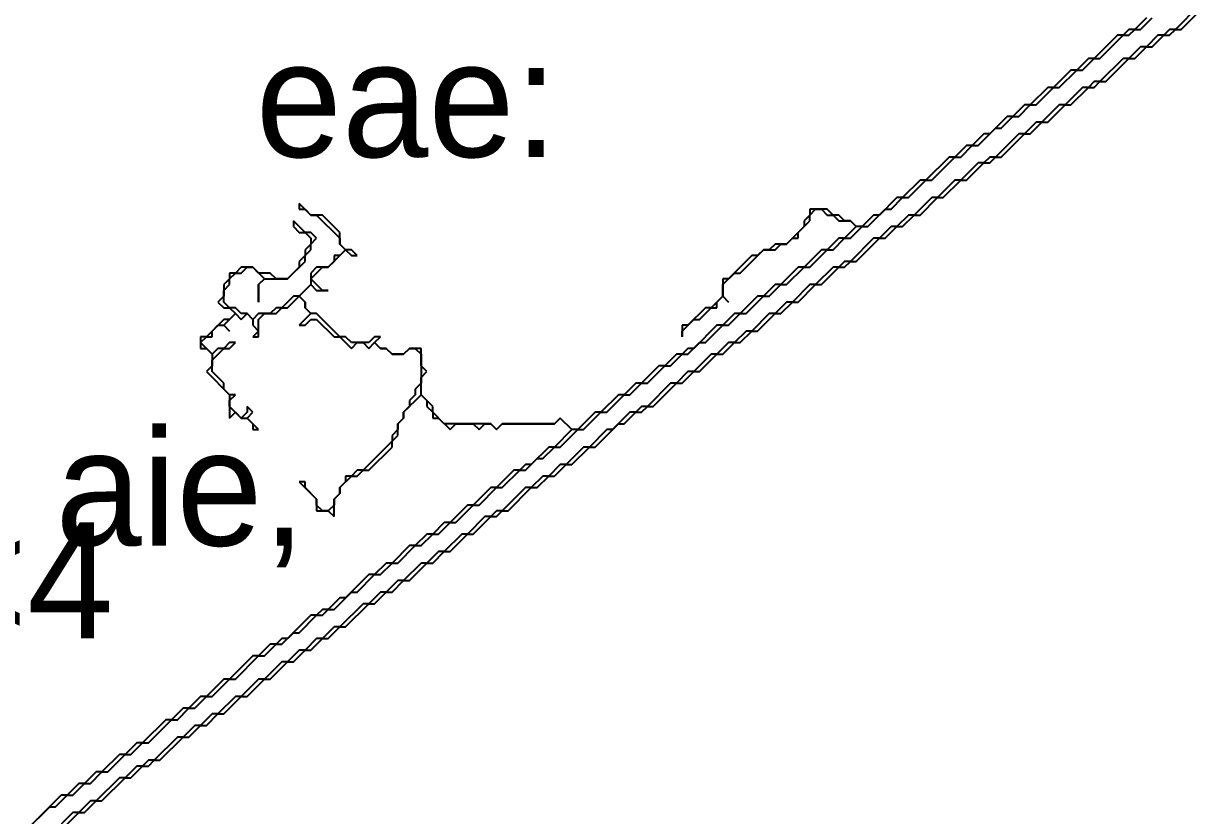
# Model space of a CAD drawing. Header units: metres. Extents: x 7 to 3931, y 6 to 2277.
# Drawn here: x 3106.5 to 3310, y 1474.5 to 1611 of the extents above; entities that cross this region are included whole.
import ezdxf

# ---------------------------------------------------------------- set-up
doc = ezdxf.new("R2010")
doc.units = ezdxf.units.M

msp = doc.modelspace()

# ---------------------------------------------------------------- linework, layer by layer
for p, q in [((3309, 1614), (3305, 1610)), ((3306, 1610), (3310, 1614)), ((3300, 1612), (3298, 1610)), ((3299, 1610), (3301, 1612)), ((3297, 1610), (3296, 1609)), ((3298, 1610), (3297, 1610)), ((3297, 1609), (3298, 1610)), ((3298, 1610), (3299, 1610)), ((3304, 1610), (3303, 1609)), ((3305, 1610), (3304, 1610)), ((3304, 1609), (3305, 1610)), ((3305, 1610), (3306, 1610)), ((3295, 1609), (3291, 1605)), ((3292, 1605), (3296, 1609)), ((3296, 1609), (3295, 1609)), ((3296, 1609), (3297, 1609)), ((3302, 1609), (3300, 1607)), ((3301, 1607), (3303, 1609)), ((3303, 1609), (3302, 1609)), ((3303, 1609), (3304, 1609)), ((3299, 1607), (3297, 1605)), ((3298, 1605), (3300, 1607)), ((3300, 1607), (3299, 1607)), ((3300, 1607), (3301, 1607)), ((3290, 1605), (3288, 1603)), ((3289, 1603), (3291, 1605)), ((3291, 1605), (3290, 1605)), ((3291, 1605), (3292, 1605)), ((3296, 1605), (3292, 1601)), ((3293, 1601), (3297, 1605)), ((3297, 1605), (3296, 1605)), ((3297, 1605), (3298, 1605)), ((3287, 1603), (3284, 1600)), ((3285, 1600), (3288, 1603)), ((3288, 1603), (3287, 1603)), ((3288, 1603), (3289, 1603)), ((3283, 1600), (3280, 1597)), ((3281, 1597), (3284, 1600)), ((3284, 1600), (3283, 1600)), ((3284, 1600), (3285, 1600)), ((3289, 1600), (3286, 1597)), ((3287, 1597), (3290, 1600)), ((3290, 1600), (3289, 1600)), ((3291, 1601), (3290, 1600)), ((3290, 1600), (3291, 1600)), ((3292, 1601), (3291, 1601)), ((3291, 1600), (3292, 1601)), ((3292, 1601), (3293, 1601)), ((3279, 1597), (3277, 1595)), ((3278, 1595), (3280, 1597)), ((3280, 1597), (3279, 1597)), ((3280, 1597), (3281, 1597)), ((3285, 1597), (3282, 1594)), ((3283, 1594), (3286, 1597)), ((3286, 1597), (3285, 1597)), ((3286, 1597), (3287, 1597)), ((3276, 1595), (3273, 1592)), ((3275, 1593), (3277, 1595)), ((3277, 1595), (3276, 1595)), ((3277, 1595), (3278, 1595)), ((3281, 1594), (3279, 1592)), ((3280, 1592), (3282, 1594)), ((3282, 1594), (3281, 1594)), ((3282, 1594), (3283, 1594)), ((3272, 1592), (3270, 1590)), ((3271, 1590), (3274, 1593)), ((3273, 1592), (3272, 1592)), ((3274, 1593), (3275, 1593)), ((3278, 1592), (3274, 1588)), ((3275, 1588), (3279, 1592)), ((3279, 1592), (3278, 1592)), ((3279, 1592), (3280, 1592)), ((3269, 1590), (3267, 1588)), ((3268, 1588), (3270, 1590)), ((3270, 1590), (3269, 1590)), ((3270, 1590), (3271, 1590)), ((3266, 1588), (3262, 1584)), ((3263, 1584), (3267, 1588)), ((3267, 1588), (3266, 1588)), ((3267, 1588), (3268, 1588)), ((3273, 1588), (3272, 1587)), ((3274, 1588), (3273, 1588)), ((3273, 1587), (3274, 1588)), ((3274, 1588), (3275, 1588)), ((3271, 1587), (3268, 1584)), ((3269, 1584), (3272, 1587)), ((3272, 1587), (3271, 1587)), ((3272, 1587), (3273, 1587)), ((3261, 1584), (3258, 1581)), ((3259, 1581), (3262, 1584)), ((3262, 1584), (3261, 1584)), ((3262, 1584), (3263, 1584)), ((3267, 1584), (3264, 1581)), ((3265, 1581), (3268, 1584)), ((3268, 1584), (3267, 1584)), ((3268, 1584), (3269, 1584)), ((3156, 1578), (3154, 1580)), ((3154, 1580), (3154, 1579)), ((3257, 1581), (3254, 1578)), ((3256, 1579), (3258, 1581)), ((3258, 1581), (3257, 1581)), ((3258, 1581), (3259, 1581)), ((3263, 1581), (3260, 1578)), ((3261, 1578), (3264, 1581)), ((3264, 1581), (3263, 1581)), ((3264, 1581), (3265, 1581)), ((3154, 1579), (3155, 1579)), ((3155, 1579), (3156, 1578)), ((3158, 1578), (3156, 1578)), ((3156, 1578), (3157, 1578)), ((3157, 1578), (3161, 1574)), ((3161, 1575), (3158, 1578)), ((3242, 1578), (3241, 1577)), ((3245, 1579), (3242, 1579)), ((3242, 1579), (3242, 1578)), ((3242, 1578), (3243, 1579)), ((3242, 1577), (3242, 1578)), ((3243, 1579), (3244, 1579)), ((3244, 1579), (3245, 1578)), ((3246, 1578), (3245, 1579)), ((3245, 1578), (3246, 1578)), ((3247, 1578), (3246, 1578)), ((3246, 1578), (3247, 1577)), ((3248, 1577), (3247, 1578)), ((3253, 1578), (3251, 1576)), ((3252, 1576), (3255, 1579)), ((3254, 1578), (3253, 1578)), ((3255, 1579), (3256, 1579)), ((3259, 1578), (3257, 1576)), ((3258, 1576), (3260, 1578)), ((3260, 1578), (3259, 1578)), ((3260, 1578), (3261, 1578)), ((3155, 1575), (3153, 1577)), ((3153, 1577), (3153, 1576)), ((3153, 1576), (3154, 1575)), ((3241, 1576), (3238, 1573)), ((3240, 1575), (3242, 1577)), ((3241, 1577), (3241, 1576)), ((3247, 1577), (3249, 1577)), ((3249, 1577), (3248, 1577)), ((3250, 1576), (3248, 1574)), ((3250, 1576), (3249, 1577)), ((3249, 1577), (3250, 1576)), ((3249, 1574), (3251, 1576)), ((3251, 1576), (3250, 1576)), ((3251, 1576), (3252, 1576)), ((3256, 1576), (3254, 1574)), ((3255, 1574), (3257, 1576)), ((3257, 1576), (3256, 1576)), ((3257, 1576), (3258, 1576)), ((3154, 1575), (3155, 1575)), ((3156, 1575), (3155, 1575)), ((3155, 1575), (3156, 1574)), ((3157, 1574), (3156, 1575)), ((3156, 1573), (3157, 1574)), ((3156, 1574), (3156, 1573)), ((3161, 1573), (3161, 1575)), ((3161, 1574), (3161, 1573)), ((3238, 1573), (3239, 1574)), ((3239, 1574), (3240, 1574)), ((3240, 1574), (3240, 1575)), ((3247, 1574), (3245, 1572)), ((3246, 1572), (3248, 1574)), ((3248, 1574), (3247, 1574)), ((3248, 1574), (3249, 1574)), ((3253, 1574), (3249, 1570)), ((3250, 1570), (3254, 1574)), ((3254, 1574), (3253, 1574)), ((3254, 1574), (3255, 1574)), ((3156, 1573), (3155, 1572)), ((3155, 1571), (3156, 1572)), ((3155, 1572), (3155, 1571)), ((3156, 1572), (3156, 1573)), ((3159, 1569), (3162, 1572)), ((3162, 1572), (3161, 1573)), ((3161, 1573), (3162, 1572)), ((3162, 1572), (3161, 1571)), ((3162, 1572), (3163, 1571)), ((3163, 1572), (3162, 1572)), ((3164, 1571), (3163, 1572)), ((3230, 1568), (3234, 1572)), ((3234, 1572), (3233, 1571)), ((3235, 1572), (3234, 1572)), ((3234, 1572), (3236, 1572)), ((3236, 1573), (3235, 1572)), ((3238, 1573), (3236, 1573)), ((3236, 1572), (3237, 1573)), ((3237, 1573), (3238, 1573)), ((3244, 1572), (3241, 1569)), ((3242, 1569), (3245, 1572)), ((3245, 1572), (3244, 1572)), ((3245, 1572), (3246, 1572)), ((3144, 1569), (3143, 1568)), ((3144, 1568), (3145, 1569)), ((3146, 1569), (3144, 1569)), ((3145, 1569), (3146, 1569)), ((3146, 1569), (3148, 1567)), ((3147, 1568), (3146, 1569)), ((3152, 1567), (3155, 1570)), ((3154, 1569), (3152, 1567)), ((3155, 1571), (3154, 1570)), ((3154, 1570), (3154, 1569)), ((3155, 1570), (3155, 1571)), ((3156, 1567), (3158, 1569)), ((3157, 1569), (3156, 1568)), ((3159, 1569), (3157, 1569)), ((3158, 1569), (3159, 1569)), ((3160, 1570), (3159, 1569)), ((3161, 1571), (3160, 1571)), ((3160, 1571), (3160, 1570)), ((3163, 1571), (3164, 1571)), ((3232, 1571), (3228, 1567)), ((3233, 1571), (3232, 1571)), ((3240, 1569), (3237, 1566)), ((3238, 1566), (3241, 1569)), ((3241, 1569), (3240, 1569)), ((3241, 1569), (3242, 1569)), ((3246, 1569), (3243, 1566)), ((3244, 1566), (3247, 1569)), ((3247, 1569), (3246, 1569)), ((3248, 1570), (3247, 1569)), ((3247, 1569), (3248, 1569)), ((3249, 1570), (3248, 1570)), ((3248, 1569), (3249, 1570)), ((3249, 1570), (3250, 1570)), ((3142, 1567), (3141, 1566)), ((3142, 1567), (3143, 1568)), ((3143, 1568), (3142, 1568)), ((3142, 1568), (3142, 1567)), ((3142, 1566), (3142, 1567)), ((3143, 1568), (3144, 1568)), ((3149, 1568), (3147, 1568)), ((3148, 1567), (3147, 1566)), ((3147, 1566), (3148, 1567)), ((3148, 1567), (3152, 1567)), ((3150, 1567), (3149, 1568)), ((3152, 1567), (3150, 1567)), ((3156, 1568), (3156, 1566)), ((3158, 1565), (3156, 1567)), ((3227, 1566), (3229, 1568)), ((3228, 1567), (3227, 1567)), ((3227, 1567), (3227, 1564)), ((3229, 1568), (3230, 1568)), ((3141, 1565), (3142, 1566)), ((3141, 1566), (3141, 1564)), ((3141, 1563), (3141, 1565)), ((3147, 1566), (3147, 1563)), ((3147, 1563), (3147, 1566)), ((3154, 1564), (3156, 1566)), ((3156, 1566), (3154, 1564)), ((3156, 1566), (3157, 1565)), ((3157, 1565), (3159, 1565)), ((3159, 1565), (3158, 1565)), ((3227, 1564), (3227, 1566)), ((3236, 1566), (3234, 1564)), ((3235, 1564), (3237, 1566)), ((3237, 1566), (3236, 1566)), ((3237, 1566), (3238, 1566)), ((3242, 1566), (3239, 1563)), ((3240, 1563), (3243, 1566)), ((3243, 1566), (3242, 1566)), ((3243, 1566), (3244, 1566)), ((3141, 1564), (3140, 1563)), ((3140, 1563), (3141, 1562)), ((3142, 1562), (3141, 1563)), ((3153, 1564), (3151, 1562)), ((3152, 1562), (3154, 1564)), ((3154, 1564), (3153, 1564)), ((3155, 1563), (3154, 1564)), ((3154, 1564), (3155, 1563)), ((3155, 1562), (3155, 1563)), ((3155, 1563), (3155, 1562)), ((3227, 1564), (3225, 1562)), ((3226, 1563), (3227, 1564)), ((3226, 1562), (3226, 1563)), ((3227, 1564), (3228, 1563)), ((3228, 1563), (3227, 1564)), ((3233, 1564), (3230, 1561)), ((3231, 1561), (3234, 1564)), ((3234, 1564), (3233, 1564)), ((3234, 1564), (3235, 1564)), ((3238, 1563), (3236, 1561)), ((3237, 1561), (3239, 1563)), ((3239, 1563), (3238, 1563)), ((3239, 1563), (3240, 1563)), ((3141, 1562), (3142, 1562)), ((3141, 1559), (3143, 1561)), ((3143, 1562), (3142, 1562)), ((3142, 1562), (3143, 1561)), ((3143, 1561), (3142, 1560)), ((3144, 1561), (3143, 1562)), ((3143, 1561), (3144, 1560)), ((3145, 1561), (3144, 1561)), ((3144, 1560), (3145, 1561)), ((3146, 1560), (3145, 1561)), ((3145, 1561), (3146, 1560)), ((3147, 1561), (3146, 1560)), ((3149, 1561), (3147, 1561)), ((3147, 1560), (3148, 1561)), ((3148, 1561), (3150, 1561)), ((3150, 1562), (3149, 1561)), ((3151, 1562), (3150, 1562)), ((3150, 1561), (3151, 1562)), ((3151, 1562), (3152, 1562)), ((3156, 1561), (3154, 1559)), ((3156, 1561), (3155, 1562)), ((3155, 1562), (3156, 1561)), ((3157, 1561), (3156, 1561)), ((3161, 1557), (3157, 1561)), ((3224, 1562), (3221, 1559)), ((3223, 1560), (3225, 1562)), ((3225, 1562), (3224, 1562)), ((3225, 1562), (3226, 1562)), ((3229, 1561), (3227, 1559)), ((3228, 1559), (3230, 1561)), ((3230, 1561), (3229, 1561)), ((3230, 1561), (3231, 1561)), ((3235, 1561), (3232, 1558)), ((3233, 1558), (3236, 1561)), ((3236, 1561), (3235, 1561)), ((3236, 1561), (3237, 1561)), ((3141, 1560), (3138, 1557)), ((3139, 1558), (3140, 1559)), ((3140, 1559), (3141, 1559)), ((3142, 1560), (3141, 1560)), ((3141, 1559), (3142, 1558)), ((3142, 1558), (3141, 1559)), ((3146, 1560), (3146, 1559)), ((3146, 1559), (3147, 1558)), ((3147, 1557), (3147, 1560)), ((3154, 1559), (3155, 1559)), ((3155, 1559), (3156, 1560)), ((3156, 1560), (3157, 1560)), ((3157, 1560), (3160, 1557)), ((3220, 1558), (3222, 1560)), ((3221, 1559), (3220, 1559)), ((3220, 1559), (3220, 1557)), ((3222, 1560), (3223, 1560)), ((3226, 1559), (3222, 1555)), ((3224, 1556), (3227, 1559)), ((3227, 1559), (3226, 1559)), ((3227, 1559), (3228, 1559)), ((3138, 1557), (3137, 1557)), ((3137, 1557), (3137, 1555)), ((3137, 1556), (3138, 1557)), ((3138, 1557), (3139, 1557)), ((3139, 1557), (3139, 1558)), ((3147, 1558), (3146, 1557)), ((3146, 1557), (3147, 1557)), ((3160, 1557), (3161, 1557)), ((3162, 1557), (3161, 1557)), ((3161, 1557), (3163, 1555)), ((3163, 1556), (3162, 1557)), ((3167, 1557), (3166, 1556)), ((3167, 1556), (3168, 1557)), ((3168, 1557), (3167, 1557)), ((3220, 1557), (3220, 1558)), ((3231, 1558), (3229, 1556)), ((3230, 1556), (3232, 1558)), ((3232, 1558), (3231, 1558)), ((3232, 1558), (3233, 1558)), ((3139, 1554), (3137, 1556)), ((3137, 1555), (3138, 1555)), ((3138, 1555), (3139, 1554)), ((3139, 1553), (3141, 1555)), ((3140, 1555), (3139, 1554)), ((3141, 1555), (3140, 1555)), ((3142, 1556), (3141, 1555)), ((3141, 1555), (3142, 1555)), ((3142, 1555), (3143, 1556)), ((3143, 1556), (3142, 1556)), ((3166, 1556), (3163, 1556)), ((3163, 1555), (3164, 1556)), ((3164, 1556), (3165, 1556)), ((3165, 1556), (3166, 1555)), ((3166, 1555), (3167, 1556)), ((3168, 1555), (3167, 1556)), ((3167, 1556), (3168, 1555)), ((3169, 1555), (3168, 1555)), ((3168, 1555), (3169, 1555)), ((3170, 1554), (3169, 1555)), ((3169, 1555), (3170, 1554)), ((3173, 1555), (3172, 1554)), ((3172, 1554), (3173, 1555)), ((3175, 1555), (3173, 1555)), ((3173, 1555), (3174, 1555)), ((3174, 1555), (3175, 1554)), ((3175, 1552), (3175, 1555)), ((3221, 1555), (3220, 1554)), ((3221, 1554), (3223, 1556)), ((3222, 1555), (3221, 1555)), ((3223, 1556), (3224, 1556)), ((3228, 1556), (3226, 1554)), ((3227, 1554), (3229, 1556)), ((3229, 1556), (3228, 1556)), ((3229, 1556), (3230, 1556)), ((3139, 1554), (3139, 1552)), ((3139, 1551), (3139, 1553)), ((3172, 1554), (3170, 1554)), ((3170, 1554), (3172, 1554)), ((3175, 1554), (3175, 1549)), ((3219, 1554), (3217, 1552)), ((3218, 1552), (3220, 1554)), ((3220, 1554), (3219, 1554)), ((3220, 1554), (3221, 1554)), ((3225, 1554), (3222, 1551)), ((3223, 1551), (3226, 1554)), ((3226, 1554), (3225, 1554)), ((3226, 1554), (3227, 1554)), ((3139, 1552), (3138, 1551)), ((3138, 1551), (3142, 1547)), ((3141, 1549), (3139, 1551)), ((3176, 1551), (3175, 1552)), ((3175, 1550), (3176, 1551)), ((3216, 1552), (3213, 1549)), ((3214, 1549), (3217, 1552)), ((3217, 1552), (3216, 1552)), ((3217, 1552), (3218, 1552)), ((3221, 1551), (3219, 1549)), ((3220, 1549), (3222, 1551)), ((3222, 1551), (3221, 1551)), ((3222, 1551), (3223, 1551)), ((3141, 1548), (3141, 1549)), ((3175, 1549), (3174, 1548)), ((3175, 1547), (3175, 1550)), ((3212, 1549), (3210, 1547)), ((3211, 1547), (3213, 1549)), ((3213, 1549), (3212, 1549)), ((3213, 1549), (3214, 1549)), ((3218, 1549), (3214, 1545)), ((3215, 1545), (3219, 1549)), ((3219, 1549), (3218, 1549)), ((3219, 1549), (3220, 1549)), ((3142, 1547), (3141, 1548)), ((3142, 1547), (3142, 1543)), ((3142, 1546), (3143, 1547)), ((3143, 1547), (3142, 1547)), ((3172, 1544), (3175, 1547)), ((3174, 1547), (3173, 1546)), ((3174, 1548), (3174, 1547)), ((3177, 1545), (3175, 1547)), ((3175, 1547), (3176, 1546)), ((3209, 1547), (3206, 1544)), ((3207, 1544), (3210, 1547)), ((3210, 1547), (3209, 1547)), ((3210, 1547), (3211, 1547)), ((3142, 1545), (3142, 1546)), ((3144, 1543), (3142, 1545)), ((3146, 1544), (3145, 1545)), ((3145, 1545), (3145, 1544)), ((3173, 1545), (3172, 1544)), ((3173, 1546), (3173, 1545)), ((3176, 1546), (3176, 1545)), ((3176, 1545), (3177, 1544)), ((3177, 1544), (3177, 1545)), ((3213, 1545), (3212, 1544)), ((3214, 1545), (3213, 1545)), ((3213, 1544), (3214, 1545)), ((3214, 1545), (3215, 1545)), ((3142, 1543), (3143, 1544)), ((3143, 1544), (3144, 1543)), ((3145, 1544), (3144, 1543)), ((3144, 1543), (3145, 1543)), ((3145, 1543), (3146, 1544)), ((3145, 1543), (3146, 1542)), ((3147, 1541), (3145, 1543)), ((3172, 1543), (3171, 1542)), ((3171, 1542), (3172, 1543)), ((3172, 1544), (3172, 1543)), ((3172, 1543), (3172, 1544)), ((3179, 1542), (3177, 1544)), ((3177, 1544), (3177, 1543)), ((3177, 1543), (3178, 1543)), ((3178, 1543), (3180, 1541)), ((3199, 1543), (3198, 1542)), ((3198, 1542), (3199, 1543)), ((3201, 1541), (3199, 1543)), ((3199, 1543), (3201, 1541)), ((3205, 1544), (3202, 1541)), ((3203, 1541), (3206, 1544)), ((3206, 1544), (3205, 1544)), ((3206, 1544), (3207, 1544)), ((3211, 1544), (3208, 1541)), ((3210, 1542), (3212, 1544)), ((3212, 1544), (3211, 1544)), ((3212, 1544), (3213, 1544)), ((3146, 1542), (3146, 1541)), ((3146, 1541), (3147, 1541)), ((3171, 1541), (3170, 1540)), ((3171, 1542), (3171, 1541)), ((3171, 1540), (3171, 1542)), ((3187, 1542), (3179, 1542)), ((3180, 1541), (3181, 1542)), ((3181, 1542), (3184, 1542)), ((3184, 1542), (3185, 1541)), ((3185, 1541), (3186, 1542)), ((3186, 1542), (3187, 1542)), ((3188, 1541), (3187, 1542)), ((3187, 1542), (3188, 1541)), ((3189, 1542), (3188, 1541)), ((3188, 1541), (3189, 1542)), ((3198, 1542), (3189, 1542)), ((3189, 1542), (3198, 1542)), ((3201, 1541), (3198, 1538)), ((3199, 1538), (3202, 1541)), ((3202, 1541), (3201, 1541)), ((3202, 1541), (3203, 1541)), ((3207, 1541), (3204, 1538)), ((3205, 1538), (3209, 1542)), ((3208, 1541), (3207, 1541)), ((3209, 1542), (3210, 1542)), ((3170, 1539), (3165, 1534)), ((3170, 1540), (3170, 1539)), ((3170, 1539), (3171, 1540)), ((3170, 1538), (3170, 1539)), ((3166, 1534), (3170, 1538)), ((3197, 1538), (3194, 1535)), ((3196, 1536), (3198, 1538)), ((3198, 1538), (3197, 1538)), ((3198, 1538), (3199, 1538)), ((3203, 1538), (3200, 1535)), ((3201, 1535), (3204, 1538)), ((3204, 1538), (3203, 1538)), ((3204, 1538), (3205, 1538)), ((3193, 1535), (3192, 1534)), ((3193, 1534), (3195, 1536)), ((3194, 1535), (3193, 1535)), ((3195, 1536), (3196, 1536)), ((3199, 1535), (3197, 1533)), ((3198, 1533), (3200, 1535)), ((3200, 1535), (3199, 1535)), ((3200, 1535), (3201, 1535)), ((3161, 1531), (3163, 1533)), ((3163, 1533), (3162, 1533)), ((3162, 1533), (3162, 1532)), ((3164, 1534), (3163, 1533)), ((3163, 1533), (3164, 1533)), ((3165, 1534), (3164, 1534)), ((3164, 1533), (3165, 1534)), ((3165, 1534), (3166, 1534)), ((3191, 1534), (3188, 1531)), ((3189, 1531), (3192, 1534)), ((3192, 1534), (3191, 1534)), ((3192, 1534), (3193, 1534)), ((3196, 1533), (3194, 1531)), ((3195, 1531), (3197, 1533)), ((3197, 1533), (3196, 1533)), ((3197, 1533), (3198, 1533)), ((3155, 1532), (3154, 1532)), ((3154, 1532), (3157, 1529)), ((3155, 1531), (3155, 1532)), ((3157, 1529), (3155, 1531)), ((3162, 1532), (3161, 1531)), ((3161, 1531), (3161, 1530)), ((3161, 1530), (3161, 1531)), ((3187, 1531), (3184, 1528)), ((3185, 1528), (3188, 1531)), ((3188, 1531), (3187, 1531)), ((3188, 1531), (3189, 1531)), ((3193, 1531), (3189, 1527)), ((3190, 1527), (3194, 1531)), ((3194, 1531), (3193, 1531)), ((3194, 1531), (3195, 1531)), ((3157, 1528), (3157, 1529)), ((3157, 1529), (3157, 1527)), ((3161, 1530), (3160, 1529)), ((3160, 1529), (3161, 1530)), ((3160, 1529), (3160, 1528)), ((3160, 1526), (3160, 1529)), ((3158, 1527), (3157, 1528)), ((3157, 1527), (3159, 1527)), ((3159, 1527), (3158, 1527)), ((3160, 1528), (3159, 1527)), ((3159, 1527), (3160, 1526)), ((3183, 1528), (3180, 1525)), ((3181, 1525), (3184, 1528)), ((3184, 1528), (3183, 1528)), ((3184, 1528), (3185, 1528)), ((3188, 1527), (3187, 1526)), ((3189, 1527), (3188, 1527)), ((3188, 1526), (3189, 1527)), ((3189, 1527), (3190, 1527)), ((3179, 1525), (3177, 1523)), ((3178, 1523), (3180, 1525)), ((3180, 1525), (3179, 1525)), ((3180, 1525), (3181, 1525)), ((3186, 1526), (3183, 1523)), ((3184, 1523), (3187, 1526)), ((3187, 1526), (3186, 1526)), ((3187, 1526), (3188, 1526)), ((3176, 1523), (3174, 1521)), ((3175, 1521), (3177, 1523)), ((3177, 1523), (3176, 1523)), ((3177, 1523), (3178, 1523)), ((3182, 1523), (3179, 1520)), ((3180, 1520), (3183, 1523)), ((3183, 1523), (3182, 1523)), ((3183, 1523), (3184, 1523)), ((3173, 1521), (3170, 1518)), ((3171, 1518), (3174, 1521)), ((3174, 1521), (3173, 1521)), ((3174, 1521), (3175, 1521)), ((3178, 1520), (3176, 1518)), ((3177, 1518), (3179, 1520)), ((3179, 1520), (3178, 1520)), ((3179, 1520), (3180, 1520)), ((3169, 1518), (3167, 1516)), ((3168, 1516), (3170, 1518)), ((3170, 1518), (3169, 1518)), ((3170, 1518), (3171, 1518)), ((3175, 1518), (3172, 1515)), ((3173, 1515), (3176, 1518)), ((3176, 1518), (3175, 1518)), ((3176, 1518), (3177, 1518)), ((3166, 1516), (3162, 1512)), ((3164, 1513), (3167, 1516)), ((3167, 1516), (3166, 1516)), ((3167, 1516), (3168, 1516)), ((3171, 1515), (3169, 1513)), ((3170, 1513), (3172, 1515)), ((3172, 1515), (3171, 1515)), ((3172, 1515), (3173, 1515)), ((3160, 1510), (3163, 1513)), ((3163, 1513), (3164, 1513)), ((3168, 1513), (3166, 1511)), ((3167, 1511), (3169, 1513)), ((3169, 1513), (3168, 1513)), ((3169, 1513), (3170, 1513)), ((3158, 1510), (3157, 1509)), ((3159, 1510), (3158, 1510)), ((3158, 1509), (3159, 1510)), ((3161, 1512), (3159, 1510)), ((3159, 1510), (3160, 1510)), ((3162, 1512), (3161, 1512)), ((3165, 1511), (3161, 1507)), ((3162, 1507), (3166, 1511)), ((3166, 1511), (3165, 1511)), ((3166, 1511), (3167, 1511)), ((3156, 1509), (3152, 1505)), ((3154, 1506), (3157, 1509)), ((3157, 1509), (3156, 1509)), ((3157, 1509), (3158, 1509)), ((3151, 1504), (3153, 1506)), ((3153, 1506), (3154, 1506)), ((3160, 1507), (3158, 1505)), ((3159, 1505), (3161, 1507)), ((3161, 1507), (3160, 1507)), ((3161, 1507), (3162, 1507)), ((3149, 1504), (3147, 1502)), ((3148, 1502), (3150, 1504)), ((3150, 1504), (3149, 1504)), ((3151, 1505), (3150, 1504)), ((3150, 1504), (3151, 1504)), ((3152, 1505), (3151, 1505)), ((3157, 1505), (3155, 1503)), ((3156, 1503), (3158, 1505)), ((3158, 1505), (3157, 1505)), ((3158, 1505), (3159, 1505)), ((3146, 1502), (3142, 1498)), ((3143, 1498), (3147, 1502)), ((3147, 1502), (3146, 1502)), ((3147, 1502), (3148, 1502)), ((3154, 1503), (3152, 1501)), ((3153, 1501), (3155, 1503)), ((3155, 1503), (3154, 1503)), ((3155, 1503), (3156, 1503)), ((3151, 1501), (3148, 1498)), ((3149, 1498), (3152, 1501)), ((3152, 1501), (3151, 1501)), ((3152, 1501), (3153, 1501)), ((3141, 1498), (3138, 1495)), ((3139, 1495), (3142, 1498)), ((3142, 1498), (3141, 1498)), ((3142, 1498), (3143, 1498)), ((3147, 1498), (3144, 1495)), ((3145, 1495), (3148, 1498)), ((3148, 1498), (3147, 1498)), ((3148, 1498), (3149, 1498)), ((3137, 1495), (3135, 1493)), ((3136, 1493), (3138, 1495)), ((3138, 1495), (3137, 1495)), ((3138, 1495), (3139, 1495)), ((3143, 1495), (3140, 1492)), ((3141, 1492), (3144, 1495)), ((3144, 1495), (3143, 1495)), ((3144, 1495), (3145, 1495)), ((3134, 1493), (3132, 1491)), ((3133, 1491), (3135, 1493)), ((3135, 1493), (3134, 1493)), ((3135, 1493), (3136, 1493)), ((3139, 1492), (3137, 1490)), ((3138, 1490), (3140, 1492)), ((3140, 1492), (3139, 1492)), ((3140, 1492), (3141, 1492)), ((3131, 1491), (3127, 1487)), ((3128, 1487), (3132, 1491)), ((3132, 1491), (3131, 1491)), ((3132, 1491), (3133, 1491)), ((3136, 1490), (3134, 1488)), ((3135, 1488), (3137, 1490)), ((3137, 1490), (3136, 1490)), ((3137, 1490), (3138, 1490)), ((3133, 1488), (3129, 1484)), ((3130, 1484), (3134, 1488)), ((3134, 1488), (3133, 1488)), ((3134, 1488), (3135, 1488)), ((3126, 1487), (3124, 1485)), ((3125, 1485), (3127, 1487)), ((3127, 1487), (3126, 1487)), ((3127, 1487), (3128, 1487)), ((3123, 1485), (3120, 1482)), ((3121, 1482), (3124, 1485)), ((3124, 1485), (3123, 1485)), ((3124, 1485), (3125, 1485)), ((3128, 1484), (3127, 1483)), ((3129, 1484), (3128, 1484)), ((3128, 1483), (3129, 1484)), ((3129, 1484), (3130, 1484)), ((3119, 1482), (3117, 1480)), ((3118, 1480), (3120, 1482)), ((3120, 1482), (3119, 1482)), ((3120, 1482), (3121, 1482)), ((3126, 1483), (3124, 1481)), ((3125, 1481), (3127, 1483)), ((3127, 1483), (3126, 1483)), ((3127, 1483), (3128, 1483)), ((3116, 1480), (3114, 1478)), ((3115, 1478), (3117, 1480)), ((3117, 1480), (3116, 1480)), ((3117, 1480), (3118, 1480)), ((3123, 1481), (3119, 1477)), ((3120, 1477), (3124, 1481)), ((3124, 1481), (3123, 1481)), ((3124, 1481), (3125, 1481)), ((3113, 1478), (3109, 1474)), ((3112, 1476), (3114, 1478)), ((3114, 1478), (3113, 1478)), ((3114, 1478), (3115, 1478)), ((3107, 1472), (3111, 1476)), ((3111, 1476), (3112, 1476)), ((3118, 1477), (3116, 1475)), ((3117, 1475), (3119, 1477)), ((3119, 1477), (3118, 1477)), ((3119, 1477), (3120, 1477)), ((3115, 1475), (3111, 1471)), ((3112, 1471), (3116, 1475)), ((3116, 1475), (3115, 1475)), ((3116, 1475), (3117, 1475))]:
    msp.add_line(p, q)

# ---------------------------------------------------------------- texts
for s, p in [('eae:', (3146.5, 1588)), ('aie,', (3112, 1521)), ('<4', (3091.5, 1505))]:
    msp.add_text(s, height=20).set_placement(p)

doc.saveas('drawing.dxf')
